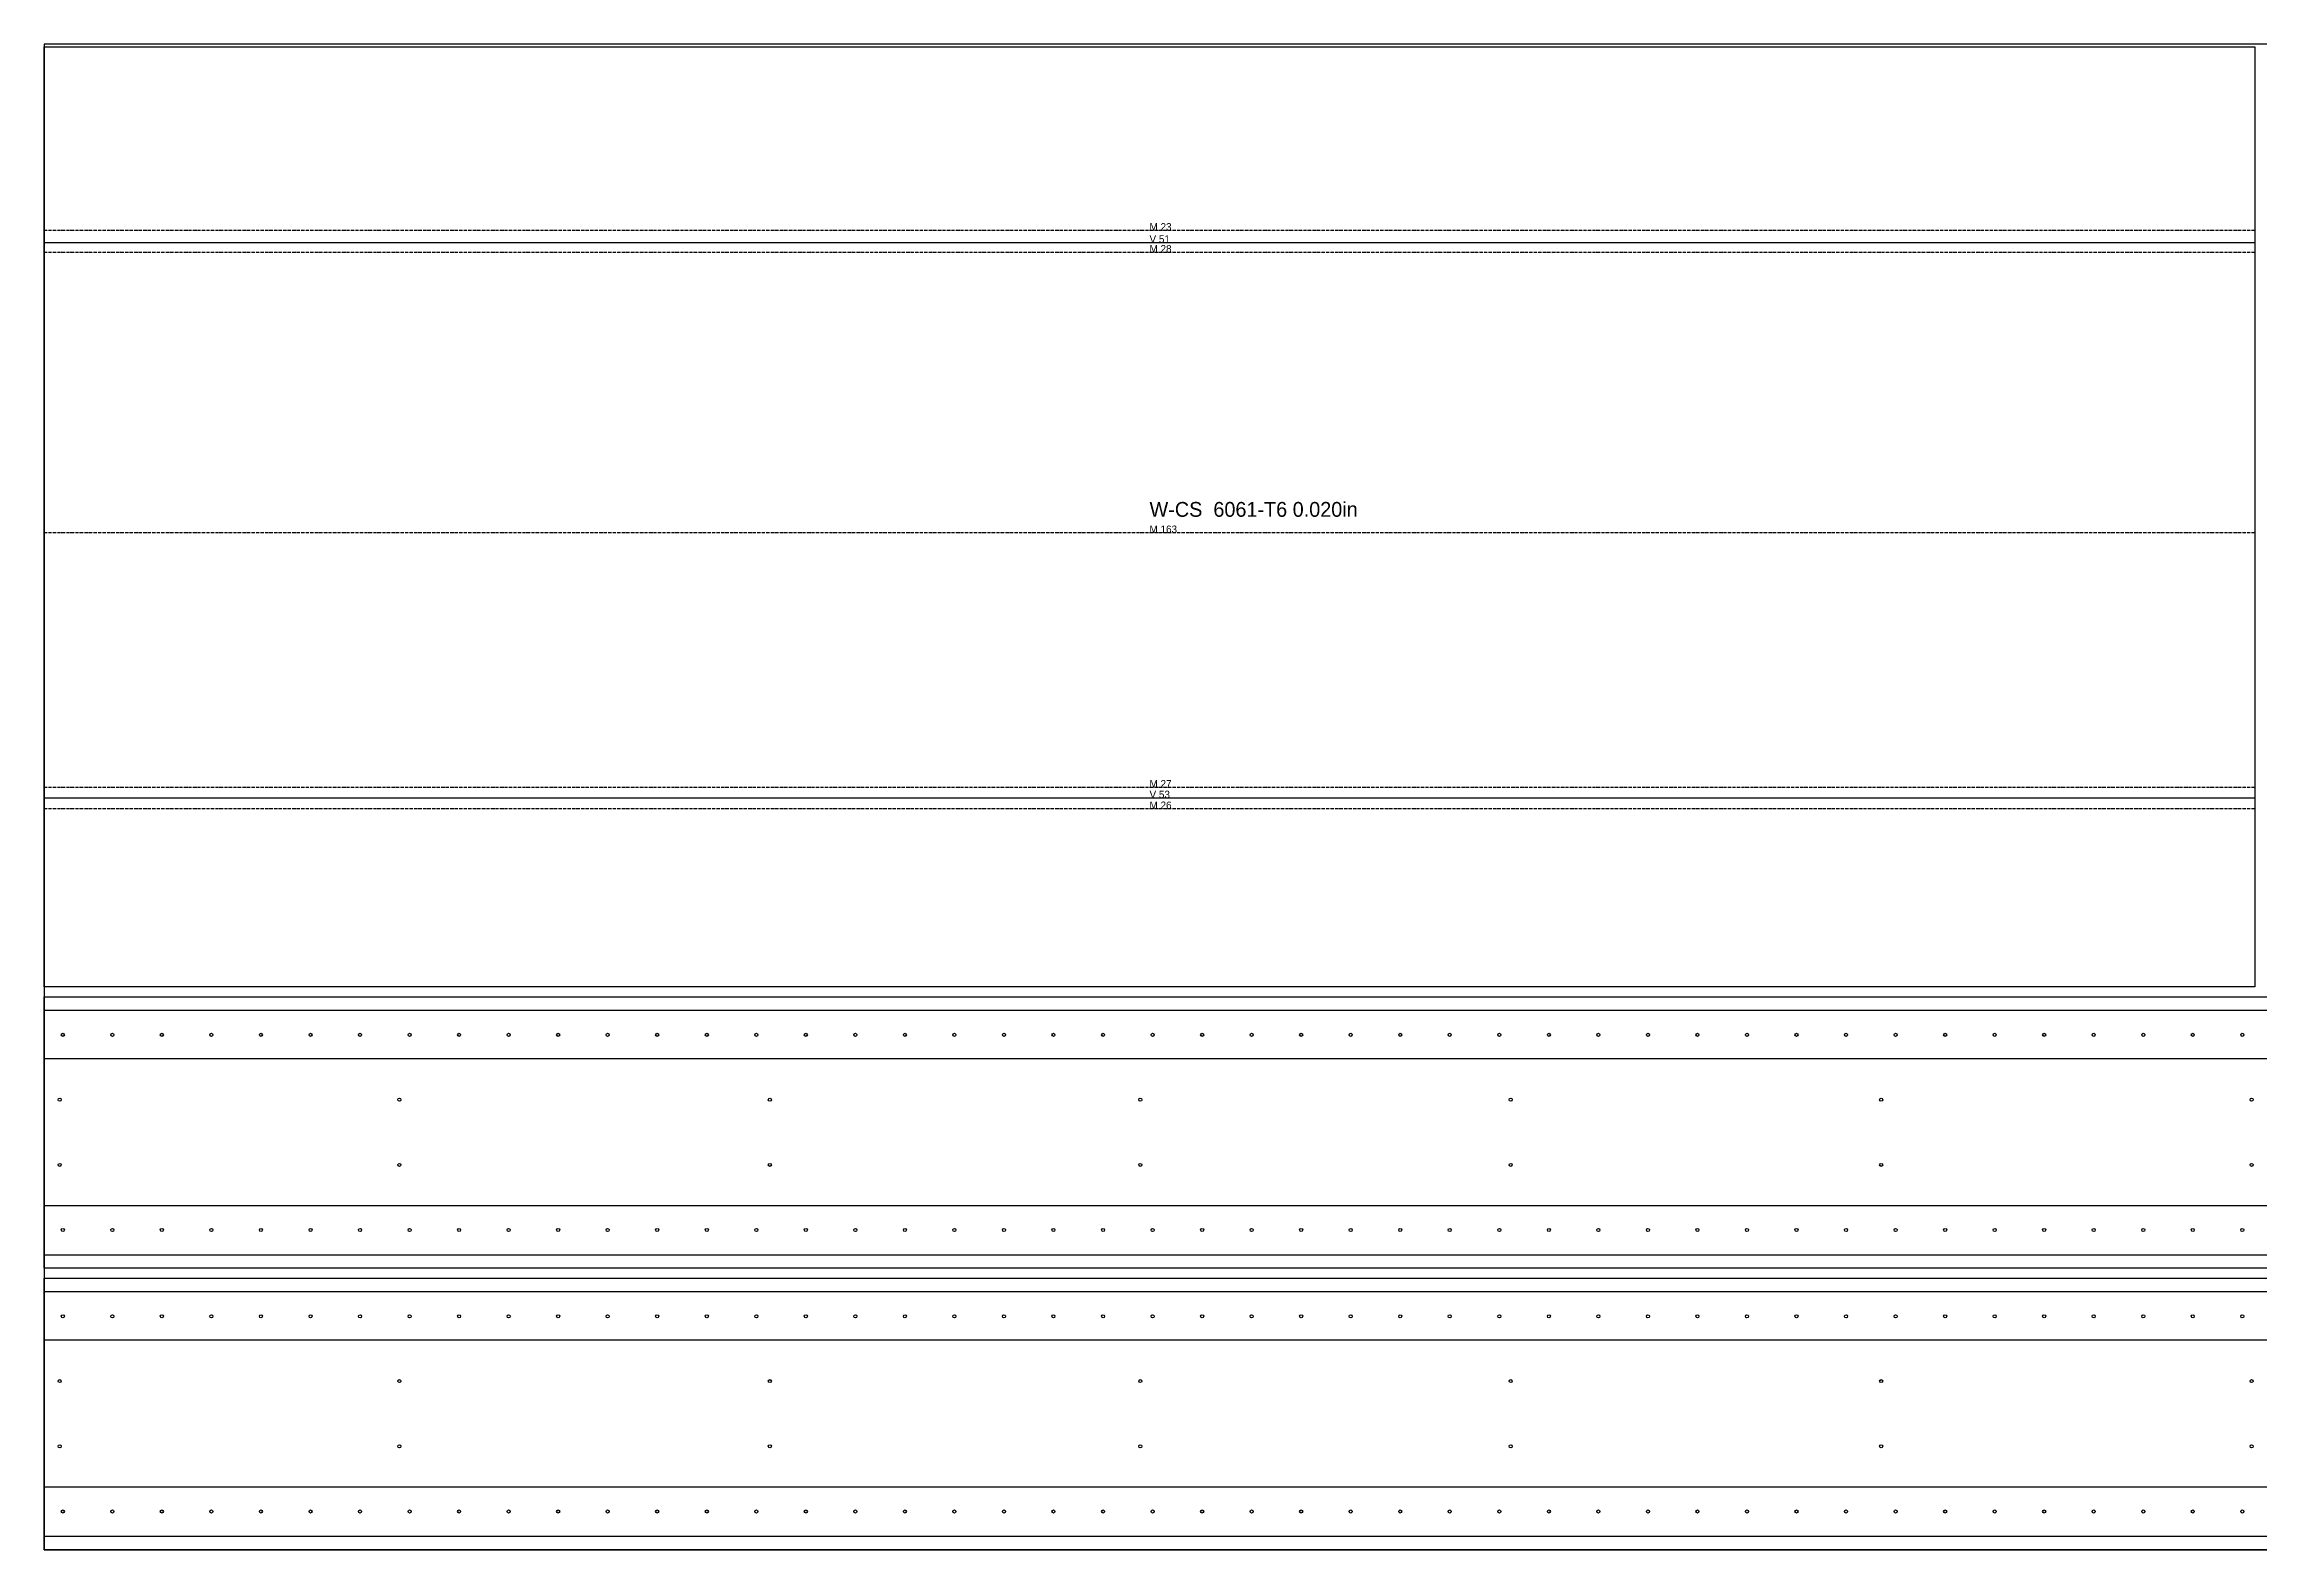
# Model space of a CAD drawing. Header units: millimetres. Extents: x 0 to 3658, y 0 to 1219.
# Drawn here: x 0 to 1794, y 0 to 1219 of the extents above; entities that cross this region are included whole.
import ezdxf

# ---------------------------------------------------------------- set-up
doc = ezdxf.new("R2010")
doc.units = ezdxf.units.MM
doc.linetypes.add('DASHDOT', pattern=[3.556, 2.54, -0.508, 0, -0.508])
doc.linetypes.add('DASHED', pattern=[1.524, 1.27, -0.254])
for name, color, linetype in [('CUT', 7, 'CONTINUOUS'), ('ETCH', 8, 'CONTINUOUS'), ('HOLE', 6, 'CONTINUOUS'), ('MOUNTAIN', 5, 'DASHDOT'), ('VALLEY', 1, 'DASHED')]:
    doc.layers.add(name, color=color, linetype=linetype)

msp = doc.modelspace()

# ---------------------------------------------------------------- linework, layer by layer
at = {"layer": 'CUT'}
for points in [[(1790, 1068.2), (1790, 455.8), (0, 455.8), (0, 1217), (1790, 1217), (1790, 1068.2), (1790, 1068.2)], [(3600, 227.9), (0, 227.9), (0, 447.8), (3600, 447.8), (3600, 227.9)], [(3600, 0), (0, 0), (0, 219.9), (3600, 219.9), (3600, 0)]]:
    msp.add_lwpolyline(points, close=True, dxfattribs=at)
at = {"layer": 'ETCH'}
msp.add_lwpolyline([(0, 0), (3658, 0), (3658, 1219), (0, 1219)], close=True, dxfattribs=at)
at = {"layer": 'HOLE'}
for centre in [(15, 416.9), (55.1, 416.9), (95.2, 416.9), (135.3, 416.9), (175.4, 416.9), (215.6, 416.9), (255.7, 416.9), (295.8, 416.9), (335.9, 416.9), (376, 416.9), (416.1, 416.9), (456.2, 416.9), (496.3, 416.9), (536.5, 416.9), (576.6, 416.9), (616.7, 416.9), (656.8, 416.9), (696.9, 416.9), (737, 416.9), (777.1, 416.9), (817.2, 416.9), (857.4, 416.9), (897.5, 416.9), (937.6, 416.9), (977.7, 416.9), (1017.8, 416.9), (1057.9, 416.9), (1098, 416.9), (1138.1, 416.9), (1178.3, 416.9), (1218.4, 416.9), (1258.5, 416.9), (1298.6, 416.9), (1338.7, 416.9), (1378.8, 416.9), (1418.9, 416.9), (1459, 416.9), (1499.2, 416.9), (1539.3, 416.9), (1579.4, 416.9), (1619.5, 416.9), (1659.6, 416.9), (1699.7, 416.9), (1739.8, 416.9), (1779.9, 416.9), (12.5, 364.4), (287.5, 364.4), (587.5, 364.4), (887.5, 364.4), (1187.5, 364.4), (1487.5, 364.4), (1787.5, 364.4), (12.5, 311.6), (287.5, 311.6), (587.5, 311.6), (887.5, 311.6), (1187.5, 311.6), (1487.5, 311.6), (1787.5, 311.6), (15, 258.9), (55.1, 258.9), (95.2, 258.9), (135.3, 258.9), (175.4, 258.9), (215.6, 258.9), (255.7, 258.9), (295.8, 258.9), (335.9, 258.9), (376, 258.9), (416.1, 258.9), (456.2, 258.9), (496.3, 258.9), (536.5, 258.9), (576.6, 258.9), (616.7, 258.9), (656.8, 258.9), (696.9, 258.9), (737, 258.9), (777.1, 258.9), (817.2, 258.9), (857.4, 258.9), (897.5, 258.9), (937.6, 258.9), (977.7, 258.9), (1017.8, 258.9), (1057.9, 258.9), (1098, 258.9), (1138.1, 258.9), (1178.3, 258.9), (1218.4, 258.9), (1258.5, 258.9), (1298.6, 258.9), (1338.7, 258.9), (1378.8, 258.9), (1418.9, 258.9), (1459, 258.9), (1499.2, 258.9), (1539.3, 258.9), (1579.4, 258.9), (1619.5, 258.9), (1659.6, 258.9), (1699.7, 258.9), (1739.8, 258.9), (1779.9, 258.9), (15, 189), (55.1, 189), (95.2, 189), (135.3, 189), (175.4, 189), (215.6, 189), (255.7, 189), (295.8, 189), (335.9, 189), (376, 189), (416.1, 189), (456.2, 189), (496.3, 189), (536.5, 189), (576.6, 189), (616.7, 189), (656.8, 189), (696.9, 189), (737, 189), (777.1, 189), (817.2, 189), (857.4, 189), (897.5, 189), (937.6, 189), (977.7, 189), (1017.8, 189), (1057.9, 189), (1098, 189), (1138.1, 189), (1178.3, 189), (1218.4, 189), (1258.5, 189), (1298.6, 189), (1338.7, 189), (1378.8, 189), (1418.9, 189), (1459, 189), (1499.2, 189), (1539.3, 189), (1579.4, 189), (1619.5, 189), (1659.6, 189), (1699.7, 189), (1739.8, 189), (1779.9, 189), (12.5, 136.5), (287.5, 136.5), (587.5, 136.5), (887.5, 136.5), (1187.5, 136.5), (1487.5, 136.5), (1787.5, 136.5), (12.5, 83.7), (287.5, 83.7), (587.5, 83.7), (887.5, 83.7), (1187.5, 83.7), (1487.5, 83.7), (1787.5, 83.7), (15, 30.9), (55.1, 30.9), (95.2, 30.9), (135.3, 30.9), (175.4, 30.9), (215.6, 30.9), (255.7, 30.9), (295.8, 30.9), (335.9, 30.9), (376, 30.9), (416.1, 30.9), (456.2, 30.9), (496.3, 30.9), (536.5, 30.9), (576.6, 30.9), (616.7, 30.9), (656.8, 30.9), (696.9, 30.9), (737, 30.9), (777.1, 30.9), (817.2, 30.9), (857.4, 30.9), (897.5, 30.9), (937.6, 30.9), (977.7, 30.9), (1017.8, 30.9), (1057.9, 30.9), (1098, 30.9), (1138.1, 30.9), (1178.3, 30.9), (1218.4, 30.9), (1258.5, 30.9), (1298.6, 30.9), (1338.7, 30.9), (1378.8, 30.9), (1418.9, 30.9), (1459, 30.9), (1499.2, 30.9), (1539.3, 30.9), (1579.4, 30.9), (1619.5, 30.9), (1659.6, 30.9), (1699.7, 30.9), (1739.8, 30.9), (1779.9, 30.9)]:
    msp.add_circle(centre, 1.25, dxfattribs=at)
at = {"layer": 'MOUNTAIN'}
for p, q in [((1790, 1068.2), (0, 1068.2)), ((1790, 1050.4), (0, 1050.4)), ((1790, 823.3), (0, 823.3)), ((1790, 617.2), (0, 617.2)), ((1790, 599.8), (0, 599.8))]:
    msp.add_line(p, q, dxfattribs=at)
at = {"layer": 'VALLEY'}
for p, q in [((1790, 1058.3), (0, 1058.3)), ((1790, 608.6), (0, 608.6)), ((0, 436.9), (3600, 436.9)), ((0, 397.8), (3600, 397.8)), ((3600, 278.4), (0, 278.4)), ((3600, 238.6), (0, 238.6)), ((0, 209), (3600, 209)), ((0, 169.9), (3600, 169.9)), ((3600, 50.5), (0, 50.5)), ((3600, 10.7), (0, 10.7))]:
    msp.add_line(p, q, dxfattribs=at)

# ---------------------------------------------------------------- texts
at = {"layer": 'ETCH'}
for s, height, p in [('V 51', 6, (895, 1058.3)), ('M 23', 6, (895, 1068.2)), ('M 28', 6, (895, 1050.4)), ('W-CS  6061-T6 0.020in', 12, (895, 836.4)), ('M 163', 6, (895, 823.3)), ('V 53', 6, (895, 608.6)), ('M 27', 6, (895, 617.2)), ('M 26', 6, (895, 599.8))]:
    msp.add_text(s, height=height, dxfattribs=at).set_placement(p)

doc.saveas('drawing.dxf')
